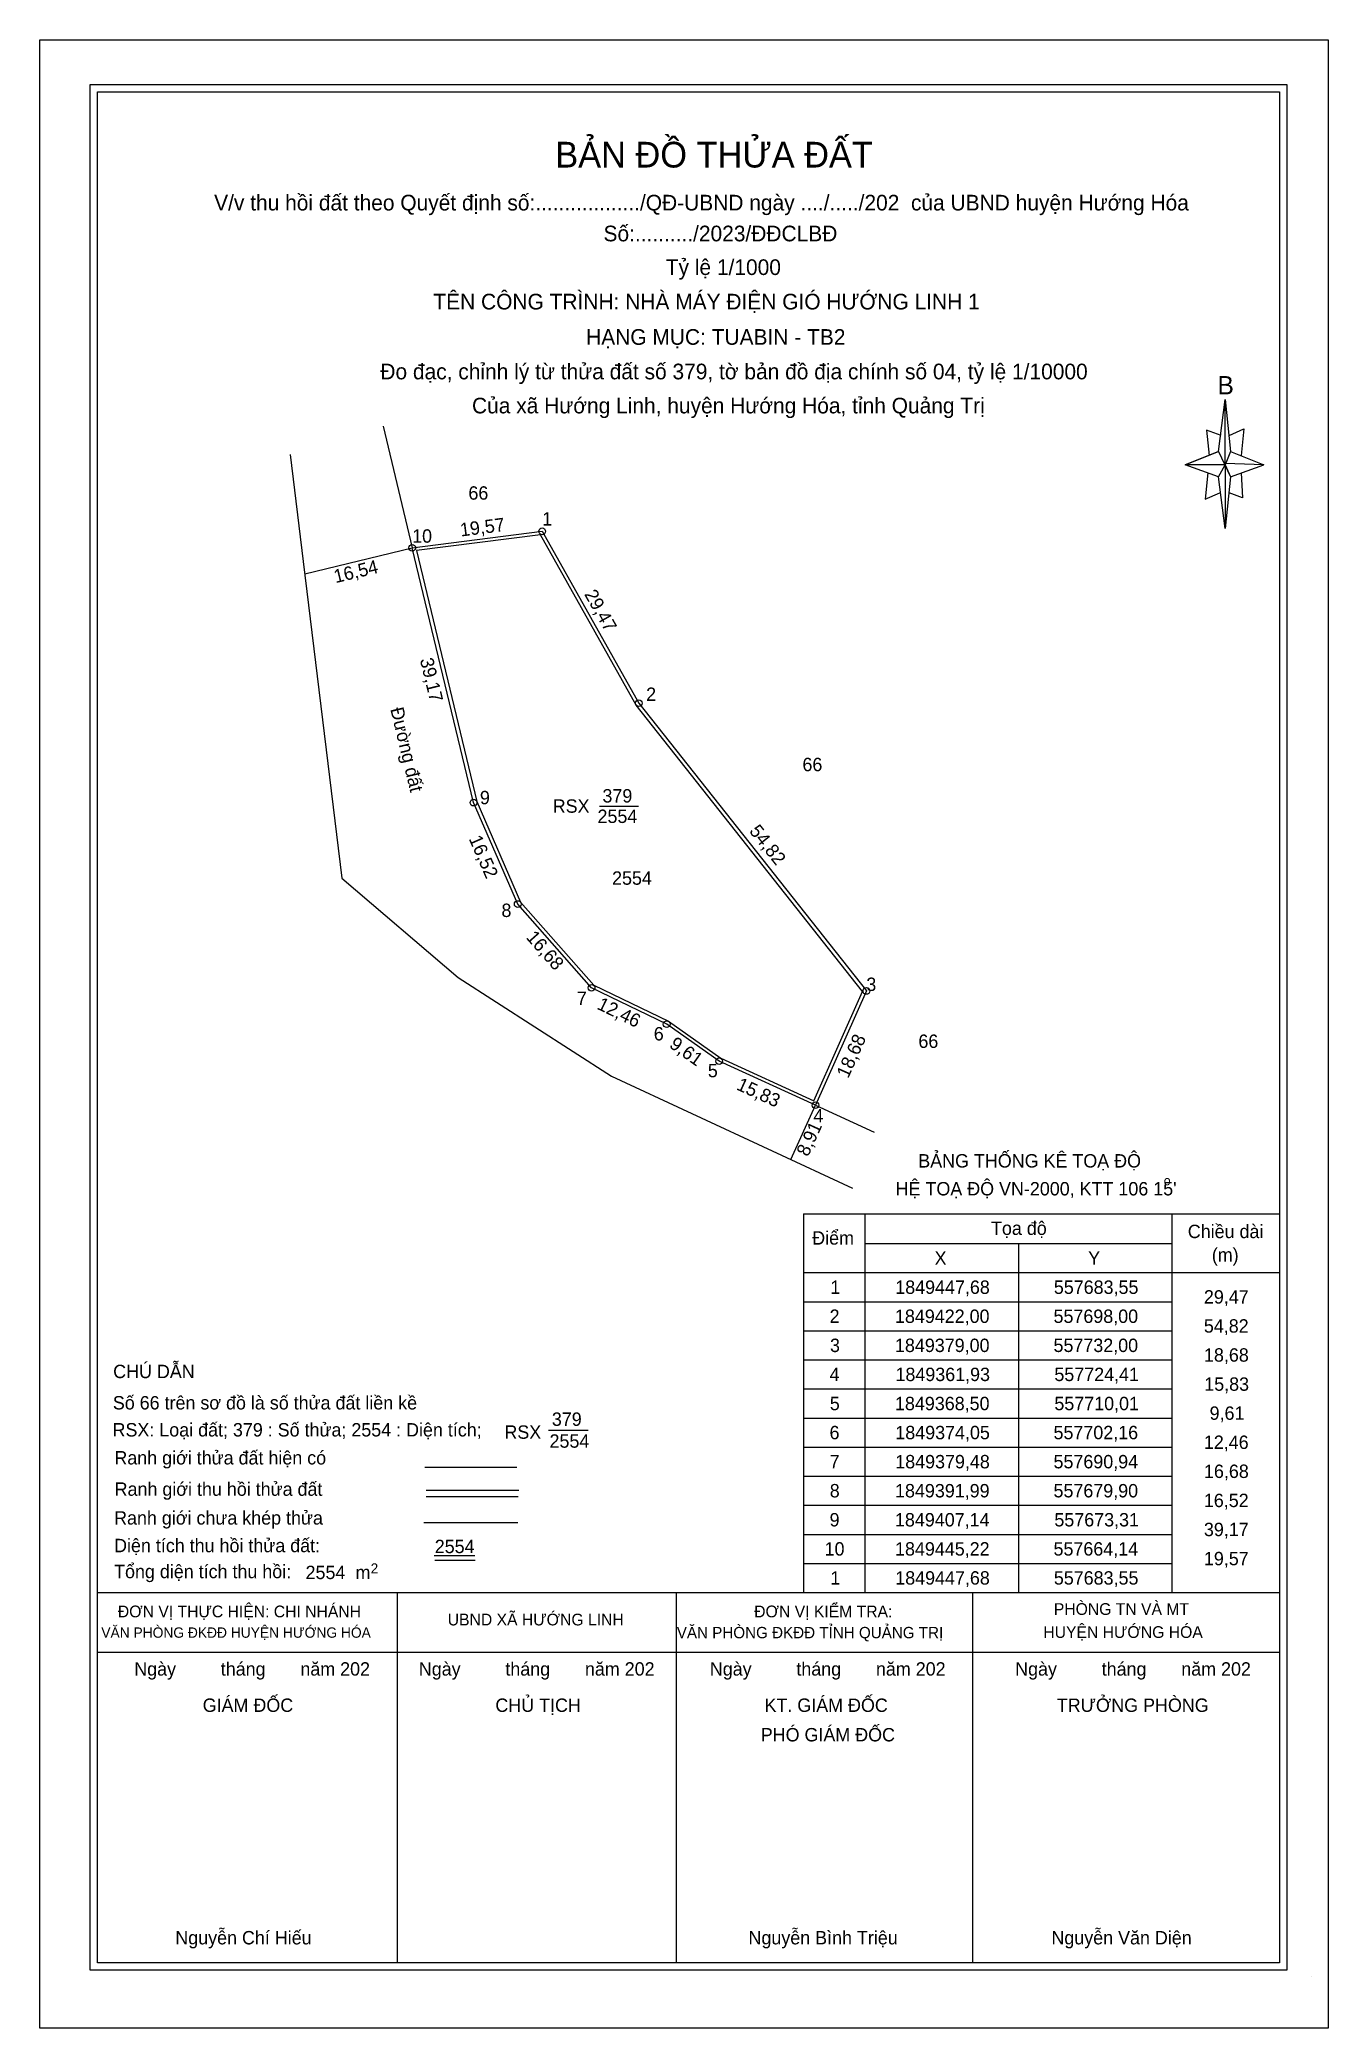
# Model space of a CAD drawing. Extents: x 557608 to 557801, y 1849224 to 1849521.
import ezdxf

# ---------------------------------------------------------------- set-up
doc = ezdxf.new("R2010")
doc.units = 0
for name, color, linetype in [('Level 1', 7, 'Continuous'), ('Level 10', 7, 'Continuous'), ('Level 13', 7, 'Continuous'), ('Level 2', 7, 'Continuous'), ('Level 21', 7, 'Continuous'), ('Level 23', 7, 'Continuous'), ('Level 4', 7, 'Continuous'), ('Level 5', 7, 'Continuous'), ('Level 6', 7, 'Continuous')]:
    doc.layers.add(name, color=color, linetype=linetype)

msp = doc.modelspace()

# ---------------------------------------------------------------- linework, layer by layer
at = {"layer": 'Level 1'}
for p, q in [((557784.63, 1849459.61), (557785.62, 1849467.36)), ((557785.03, 1849462), (557782.84, 1849462.79)), ((557782.84, 1849462.79), (557783.24, 1849459.02)), ((557786.22, 1849462), (557788.4, 1849462.99)), ((557788.4, 1849462.99), (557788.01, 1849459.02)), ((557784.63, 1849459.61), (557779.66, 1849457.63)), ((557779.66, 1849457.63), (557784.63, 1849459.61)), ((557785.62, 1849457.63), (557784.63, 1849459.61)), ((557784.63, 1849459.61), (557786.42, 1849455.84)), ((557786.42, 1849459.61), (557791.38, 1849457.63)), ((557784.63, 1849455.84), (557779.66, 1849457.63)), ((557785.62, 1849457.63), (557779.66, 1849457.63)), ((557783.04, 1849456.43), (557782.64, 1849452.46)), ((557791.38, 1849457.63), (557785.62, 1849457.83)), ((557785.62, 1849457.83), (557785.62, 1849457.63)), ((557785.62, 1849457.63), (557786.42, 1849455.84)), ((557786.42, 1849455.84), (557785.62, 1849448.09)), ((557786.42, 1849455.84), (557791.38, 1849457.63)), ((557786.42, 1849455.84), (557791.38, 1849457.63)), ((557788.01, 1849456.43), (557788.21, 1849452.66)), ((557782.64, 1849452.46), (557784.83, 1849453.45)), ((557788.21, 1849452.66), (557786.22, 1849453.45)), ((557793.74, 1849350.3), (557793.74, 1849289.12)), ((557722.6, 1849345.72), (557793.74, 1849345.72)), ((557722.6, 1849345.72), (557722.6, 1849289.12)), ((557731.77, 1849345.72), (557731.77, 1849289.12)), ((557777.67, 1849345.72), (557777.67, 1849289.12)), ((557731.77, 1849341.26), (557777.67, 1849341.26)), ((557754.72, 1849341.26), (557754.72, 1849289.12)), ((557722.6, 1849336.91), (557793.74, 1849336.91)), ((557722.6, 1849332.57), (557777.67, 1849332.57)), ((557722.6, 1849328.23), (557777.67, 1849328.23)), ((557793.74, 1849327.67), (557793.74, 1849289.12)), ((557793.74, 1849327.67), (557793.74, 1849289.12)), ((557722.6, 1849323.88), (557777.67, 1849323.88)), ((557722.6, 1849319.54), (557777.67, 1849319.54)), ((557684.52, 1849313.39), (557690.41, 1849313.39)), ((557722.6, 1849315.19), (557777.67, 1849315.19)), ((557722.6, 1849310.85), (557777.67, 1849310.85)), ((557666.01, 1849307.86), (557679.76, 1849307.86)), ((557666.22, 1849304.39), (557680.05, 1849304.39)), ((557722.6, 1849306.5), (557777.67, 1849306.5)), ((557666.22, 1849303.46), (557679.97, 1849303.46)), ((557722.6, 1849302.16), (557777.67, 1849302.16)), ((557722.6, 1849297.81), (557777.67, 1849297.81)), ((557667.43, 1849294.66), (557673.49, 1849294.66)), ((557667.52, 1849293.96), (557673.56, 1849293.96)), ((557722.6, 1849293.47), (557777.67, 1849293.47)), ((557617.1, 1849289.12), (557793.74, 1849289.12)), ((557661.94, 1849233.84), (557661.94, 1849289.12)), ((557703.62, 1849233.84), (557703.62, 1849289.12)), ((557722.6, 1849289.12), (557793.74, 1849289.12)), ((557747.9, 1849233.84), (557747.9, 1849289.12)), ((557617.1, 1849280.19), (557793.74, 1849280.19)), ((557798.6, 1849231.69), (557798.6, 1849231.69)), ((557798.6, 1849231.69), (557798.6, 1849231.69)), ((557798.6, 1849231.69), (557798.6, 1849231.69))]:
    msp.add_line(p, q, dxfattribs=at)
for points in [[(557608.47, 1849521.13), (557801.03, 1849521.13), (557801.03, 1849224.01), (557608.47, 1849224.01)], [(557616.01, 1849514.42), (557794.82, 1849514.42), (557794.82, 1849232.69), (557616.01, 1849232.69)], [(557617.1, 1849513.33), (557793.74, 1849513.33), (557793.74, 1849233.77), (557617.1, 1849233.77)], [(557785.62, 1849467.36), (557786.42, 1849459.61), (557785.62, 1849457.63)], [(557785.62, 1849457.63), (557785.62, 1849448.09), (557784.63, 1849455.84)], [(557731.42, 1849378.93), (557697.58, 1849421.72), (557683.28, 1849447.14), (557664.76, 1849444.79), (557673.79, 1849407.3), (557680.33, 1849392.26), (557691.25, 1849379.89), (557702.41, 1849374.48), (557710.26, 1849368.94), (557724.16, 1849362.59)]]:
    msp.add_lwpolyline(points, close=True, dxfattribs=at)
msp.add_lwpolyline([(557679.92, 1849299.51), (557665.88, 1849299.51)], dxfattribs=at)
at = {"layer": 'Level 10'}
msp.add_lwpolyline([(557732, 1849379), (557724.41, 1849361.93), (557710.01, 1849368.5), (557702.16, 1849374.05), (557690.94, 1849379.48), (557679.9, 1849391.99), (557673.31, 1849407.14), (557664.14, 1849445.22), (557683.55, 1849447.68), (557698, 1849422), (557732, 1849379)], dxfattribs=at)
at = {"layer": 'Level 13'}
msp.add_line((557692.11, 1849406.63), (557697.93, 1849406.63), dxfattribs=at)
at = {"layer": 'Level 21'}
for centre in [(557683.55, 1849447.68), (557664.14, 1849445.22), (557698, 1849422), (557673.31, 1849407.14), (557679.9, 1849391.99), (557690.94, 1849379.48), (557732, 1849379), (557732, 1849379), (557702.16, 1849374.05), (557710.01, 1849368.5), (557724.41, 1849361.93)]:
    msp.add_circle(centre, 0.5, dxfattribs=at)
at = {"layer": 'Level 23'}
for p, q in [((557659.77, 1849463.39), (557664.14, 1849445.22)), ((557645.88, 1849459.17), (557647.84, 1849443.16))]:
    msp.add_line(p, q, dxfattribs=at)
for points in [[(557647.84, 1849443.16), (557653.63, 1849395.87), (557671.02, 1849381.02), (557693.93, 1849366.26), (557729.95, 1849349.54)], [(557724.41, 1849361.93), (557733.19, 1849357.92)]]:
    msp.add_lwpolyline(points, dxfattribs=at)
at = {"layer": 'Level 5'}
for p, q in [((557648.06, 1849441.35), (557664.14, 1849445.22)), ((557720.71, 1849353.83), (557724.41, 1849361.93))]:
    msp.add_line(p, q, dxfattribs=at)

# ---------------------------------------------------------------- texts
at = {"layer": 'Level 1'}
for s, height, p in [('BẢN ĐỒ THỬA ĐẤT', 3.8401, (557685.51, 1849502.04)), ('V/v thu hồi đất theo Quyết định số:................../QĐ-UBND ngày ..../...../202  của UBND huyện Hướng Hóa', 2.33918, (557634.53, 1849495.62)), ('Số:........../2023/ĐĐCLBĐ', 2.3392, (557692.72, 1849491.01)), ('Tỷ lệ 1/1000', 2.3392, (557702.02, 1849485.98)), ('TÊN CÔNG TRÌNH: NHÀ MÁY ĐIỆN GIÓ HƯỚNG LINH 1', 2.3392, (557667.29, 1849480.83)), ('HẠNG MỤC: TUABIN - TB2', 2.3392, (557690.12, 1849475.55)), ('Đo đạc, chỉnh lý từ thửa đất số 379, tờ bản đồ địa chính số 04, tỷ lệ 1/10000', 2.3392, (557659.37, 1849470.39)), ('B', 2.74, (557784.48, 1849468.14)), ('Của xã Hướng Linh, huyện Hướng Hóa, tỉnh Quảng Trị', 2.3392, (557673.07, 1849465.3)), ('66', 2, (557672.53, 1849452.41)), ('1', 2, (557683.55, 1849448.54)), ('1', 2, (557683.55, 1849448.54)), ('10', 2, (557664.12, 1849445.98)), ('2', 2, (557699.09, 1849422.34)), ('66', 2, (557722.45, 1849411.84)), ('9', 2, (557674.25, 1849406.9)), ('8', 2, (557677.47, 1849390.05)), ('3', 2, (557732, 1849379)), ('7', 2, (557688.73, 1849376.89)), ('6', 2, (557700.23, 1849371.61)), ('66', 2, (557739.78, 1849370.49)), ('5', 2, (557708.31, 1849366.11)), ('4', 2, (557724.09, 1849359.37)), ('BẢNG THỐNG KÊ TOẠ ĐỘ', 2, (557739.76, 1849352.62)), ("HỆ TOẠ ĐỘ VN-2000, KTT 106 15'", 2, (557736.38, 1849348.45)), ('o', 1.39, (557776.44, 1849349.97)), ('Điểm', 2, (557723.91, 1849341.1)), ('Tọa độ', 2, (557750.63, 1849342.55)), ('Chiều dài', 2, (557780.04, 1849342.07)), ('X', 2, (557742.2, 1849338.09)), ('Y', 2, (557765.15, 1849338.09)), ('(m)', 2, (557783.63, 1849338.57)), ('1', 2, (557726.63, 1849333.74)), ('1849447,68', 2, (557736.32, 1849333.74)), ('557683,55', 2, (557760.02, 1849333.74)), ('29,47', 2, (557782.45, 1849332.29)), ('2', 2, (557726.51, 1849329.4)), ('1849422,00', 2, (557736.28, 1849329.4)), ('557698,00', 2, (557759.97, 1849329.4)), ('54,82', 2, (557782.44, 1849327.95)), ('3', 2, (557726.57, 1849325.05)), ('1849379,00', 2, (557736.28, 1849325.05)), ('557732,00', 2, (557759.97, 1849325.05)), ('18,68', 2, (557782.46, 1849323.61)), ('CHÚ DẪN', 2, (557619.44, 1849321.15)), ('4', 2, (557726.5, 1849320.71)), ('1849361,93', 2, (557736.35, 1849320.71)), ('557724,41', 2, (557760.1, 1849320.71)), ('Số 66 trên sơ đồ là số thửa đất liền kề', 2, (557619.39, 1849316.47)), ('15,83', 2, (557782.5, 1849319.26)), ('379', 2, (557685, 1849314.02)), ('5', 2, (557726.54, 1849316.36)), ('1849368,50', 2, (557736.28, 1849316.36)), ('557710,01', 2, (557760.1, 1849316.36)), ('9,61', 2, (557783.3, 1849314.92)), ('RSX: Loại đất; 379 : Số thửa; 2554 : Diện tích;', 2, (557619.35, 1849312.43)), ('RSX', 2, (557677.91, 1849312.09)), ('2554', 2, (557684.65, 1849310.75)), ('6', 2, (557726.5, 1849312.02)), ('1849374,05', 2, (557736.33, 1849312.02)), ('557702,16', 2, (557759.97, 1849312.02)), ('Ranh giới thửa đất hiện có', 2, (557619.62, 1849308.25)), ('1849379,48', 2, (557736.32, 1849307.67)), ('557690,94', 2, (557759.97, 1849307.67)), ('12,46', 2, (557782.44, 1849310.57)), ('7', 2, (557726.51, 1849307.67)), ('16,68', 2, (557782.46, 1849306.23)), ('Ranh giới thu hồi thửa đất', 2, (557619.66, 1849303.57)), ('8', 2, (557726.53, 1849303.33)), ('1849391,99', 2, (557736.29, 1849303.33)), ('557679,90', 2, (557759.97, 1849303.33)), ('16,52', 2, (557782.44, 1849301.88)), ('Ranh giới chưa khép thửa', 2, (557619.58, 1849299.27)), ('9', 2, (557726.51, 1849298.99)), ('1849407,14', 2, (557736.28, 1849298.99)), ('557673,31', 2, (557760.1, 1849298.99)), ('39,17', 2, (557782.45, 1849297.54)), ('Diện tích thu hồi thửa đất:', 2, (557619.58, 1849295.14)), ('2554', 2, (557667.5, 1849295)), ('10', 2, (557725.76, 1849294.64)), ('1849445,22', 2, (557736.29, 1849294.64)), ('557664,14', 2, (557759.97, 1849294.64)), ('19,57', 2, (557782.45, 1849293.19)), ('Tổng diện tích thu hồi:', 2, (557619.58, 1849291.26)), ('2554', 2, (557648.19, 1849291.12)), ('m', 2, (557655.66, 1849291.12)), ('2', 1.5, (557657.93, 1849291.97)), ('1', 2, (557726.63, 1849290.3)), ('1849447,68', 2, (557736.32, 1849290.3)), ('557683,55', 2, (557760.02, 1849290.3)), ('ĐƠN VỊ THỰC HIỆN: CHI NHÁNH', 1.7544, (557620.14, 1849285.41)), ('UBND XÃ HƯỚNG LINH', 1.7544, (557669.44, 1849284.2)), ('ĐƠN VỊ KIỂM TRA:', 1.7544, (557715.24, 1849285.41)), ('PHÒNG TN VÀ MT', 1.7544, (557760.02, 1849285.77)), ('VĂN PHÒNG ĐKĐĐ HUYỆN HƯỚNG HÓA', 1.5409, (557617.67, 1849282.36)), ('VĂN PHÒNG ĐKĐĐ TỈNH QUẢNG TRỊ', 1.6963, (557703.67, 1849282.28)), ('HUYỆN HƯỚNG HÓA', 1.7544, (557758.45, 1849282.33)), ('Ngày         tháng       năm 202', 2, (557622.59, 1849276.7)), ('Ngày         tháng       năm 202', 2, (557665.12, 1849276.7)), ('Ngày         tháng       năm 202', 2, (557708.61, 1849276.7)), ('Ngày         tháng       năm 202', 2, (557754.24, 1849276.7)), ('GIÁM ĐỐC', 2, (557632.82, 1849271.28)), ('CHỦ TỊCH', 2, (557676.56, 1849271.28)), ('KT. GIÁM ĐỐC', 2, (557716.78, 1849271.28)), ('TRƯỞNG PHÒNG', 2, (557760.46, 1849271.28)), ('PHÓ GIÁM ĐỐC', 2, (557716.22, 1849266.87)), ('Nguyễn Chí Hiếu', 2, (557628.73, 1849236.54)), ('Nguyễn Bình Triệu', 2, (557714.39, 1849236.54)), ('Nguyễn Văn Diện', 2, (557759.66, 1849236.54))]:
    msp.add_text(s, height=height, dxfattribs=at).set_placement(p)
for s, rotation, p in [('19,57', 7.2231, (557671.41, 1849446.9)), ('29,47', 299.3662, (557689.79, 1849438.29)), ('39,17', 283.5395, (557665.27, 1849428.52)), ('Đường đất', 283.5395, (557660.84, 1849421.13)), ('16,52', 293.5082, (557672.55, 1849401.76)), ('54,82', 308.3333, (557714.41, 1849402.86)), ('16,68', 311.4282, (557681.05, 1849386.94)), ('12,46', 334.175, (557691.61, 1849376.38)), ('18,68', 66.0282, (557729.29, 1849365.85)), ('9,61', 324.7394, (557702.41, 1849370.67)), ('15,83', 335.4752, (557712.45, 1849364.33))]:
    msp.add_text(s, height=2, rotation=rotation, dxfattribs=at).set_placement(p)
at = {"layer": 'Level 13'}
msp.add_text('379', height=2, dxfattribs=at).set_placement((557692.56, 1849407.16))
at = {"layer": 'Level 2'}
msp.add_text('RSX', height=2, dxfattribs=at).set_placement((557685.13, 1849405.63))
at = {"layer": 'Level 4'}
msp.add_text('2554', height=2, dxfattribs=at).set_placement((557691.82, 1849404.1))
at = {"layer": 'Level 5'}
for s, rotation, p in [('16,54', 13.5395, (557652.68, 1849439.93)), ('8,91', 65.4752, (557723.28, 1849354.14))]:
    msp.add_text(s, height=2, rotation=rotation, dxfattribs=at).set_placement(p)
msp.add_text('2554', height=2, dxfattribs=at).set_placement((557694, 1849394.87))
at = {"layer": 'Level 6'}
msp.add_text('2554', height=2, dxfattribs=at).set_placement((557694, 1849394.87))

doc.saveas('drawing.dxf')
